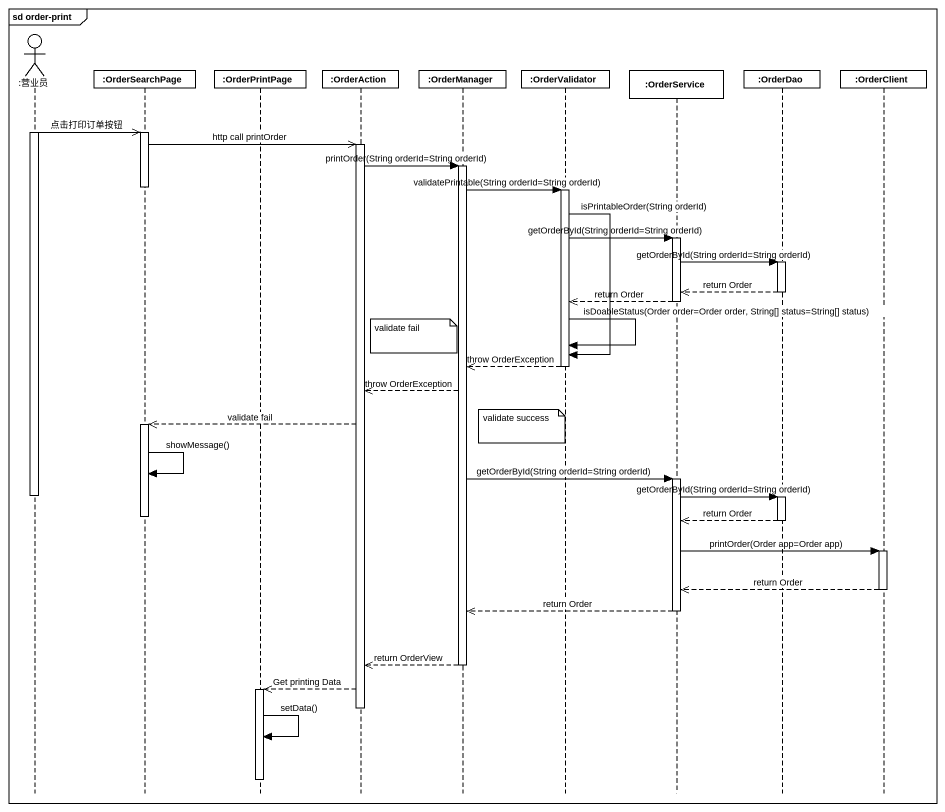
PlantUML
@startuml
mainframe sd order-print
hide footbox
actor ":营业员" as 营业员
participant ":OrderSearchPage" as OrderSearchPage
participant ":OrderPrintPage" as OrderPrintPage
participant ":OrderAction" as OrderAction
participant ":OrderManager" as OrderManager
participant ":OrderValidator" as OrderValidator
participant ":OrderService" as OrderService
participant ":OrderDao" as OrderDao
participant ":OrderClient" as OrderClient

activate 营业员
营业员 ->> OrderSearchPage : 点击打印订单按钮
activate OrderSearchPage
OrderSearchPage ->> OrderAction : http call printOrder
activate OrderAction
OrderAction -> OrderManager : printOrder(String orderId=String orderId)
activate OrderManager
deactivate OrderSearchPage
OrderManager -> OrderValidator : validatePrintable(String orderId=String orderId)
activate OrderValidator
OrderValidator -> OrderService : getOrderById(String orderId=String orderId)
activate OrderService
OrderService -> OrderDao : getOrderById(String orderId=String orderId)
activate OrderDao
OrderDao -->> OrderService : return Order
deactivate OrderDao
OrderService -->> OrderValidator : return Order
deactivate OrderService
note left of OrderManager : validate fail
OrderValidator -> OrderValidator : isDoableStatus(Order order=Order order, String[] status=String[] status)
OrderValidator -> OrderValidator : isPrintableOrder(String orderId)
OrderValidator -->> OrderManager : throw OrderException
deactivate OrderValidator
OrderManager -->> OrderAction : throw OrderException
OrderAction -->> OrderSearchPage : validate fail
activate OrderSearchPage
note left of OrderValidator : validate success
OrderSearchPage -> OrderSearchPage : showMessage()
OrderManager -> OrderService : getOrderById(String orderId=String orderId)
activate OrderService
deactivate 营业员
OrderService -> OrderDao : getOrderById(String orderId=String orderId)
activate OrderDao
deactivate OrderSearchPage
OrderDao -->> OrderService : return Order
deactivate OrderDao
OrderService -> OrderClient : printOrder(Order app=Order app)
activate OrderClient
OrderClient -->> OrderService : return Order
deactivate OrderClient
OrderService -->> OrderManager : return Order
deactivate OrderService
OrderManager -->> OrderAction : return OrderView
deactivate OrderManager
OrderAction -->> OrderPrintPage : Get printing Data
activate OrderPrintPage
deactivate OrderAction
OrderPrintPage -> OrderPrintPage : setData()
deactivate OrderPrintPage
@enduml
